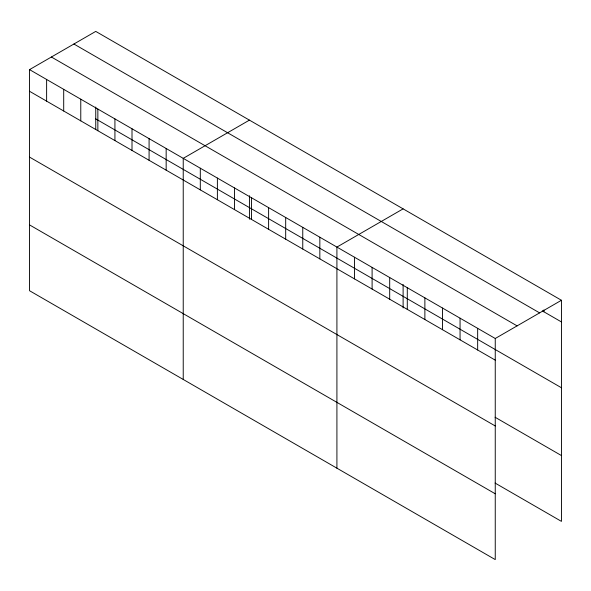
<?xml version="1.0" encoding="UTF-8"?>
<svg xmlns="http://www.w3.org/2000/svg" width="591" height="591" viewBox="0 0 591 591"><rect width="100%" height="100%" fill="white"/><g stroke="black" fill="none" stroke-linecap="round" stroke-linejoin="round"><path stroke-width="0.89" d="M29.55 69.62L495.251 338.495L495.251 559.596L29.55 290.728L29.55 69.62L95.749 31.404L561.45 300.272L561.45 521.38L495.073 483.054M249.432 120.128L183.232 158.351L183.232 379.452M403.114 208.859L336.914 247.075L336.914 468.183M495.251 338.495L561.45 300.272M542.257 310.859L561.45 321.94M73.905 44.015L539.605 312.883M51.395 57.009L517.095 325.877M95.749 118.88L561.45 387.755M29.55 91.287L495.251 360.155M495.073 417.239L561.45 455.565M29.55 157.103L495.251 425.971M29.55 224.912L495.251 493.781M543.86 309.972L543.86 311.782M477.661 328.337L477.661 349.998M460.064 318.18L460.064 339.84M442.474 308.022L442.474 329.682M424.877 297.864L424.877 319.524M407.288 287.706L407.288 309.366M403.114 284.456L403.114 307.933M389.691 277.548L389.691 299.209M372.101 267.391L372.101 289.058M354.504 257.233L354.504 278.9M319.842 237.22L319.842 258.88M302.762 227.358L302.762 249.025M285.689 217.503L285.689 239.163M268.61 207.64L268.61 229.308M251.537 197.786L251.537 219.446M249.432 195.724L249.432 219.209M234.457 187.923L234.457 209.591M217.385 178.068L217.385 199.728M200.305 168.206L200.305 189.874M166.16 148.489L166.16 170.156M149.08 138.634L149.08 160.294M132.007 128.772L132.007 150.439M114.927 118.917L114.927 140.577M97.855 109.054L97.855 130.722M95.749 107.001L95.749 129.592M80.775 99.199L80.775 120.859M63.702 89.337L63.702 111.005M46.623 79.482L46.623 101.142"/></g></svg>
